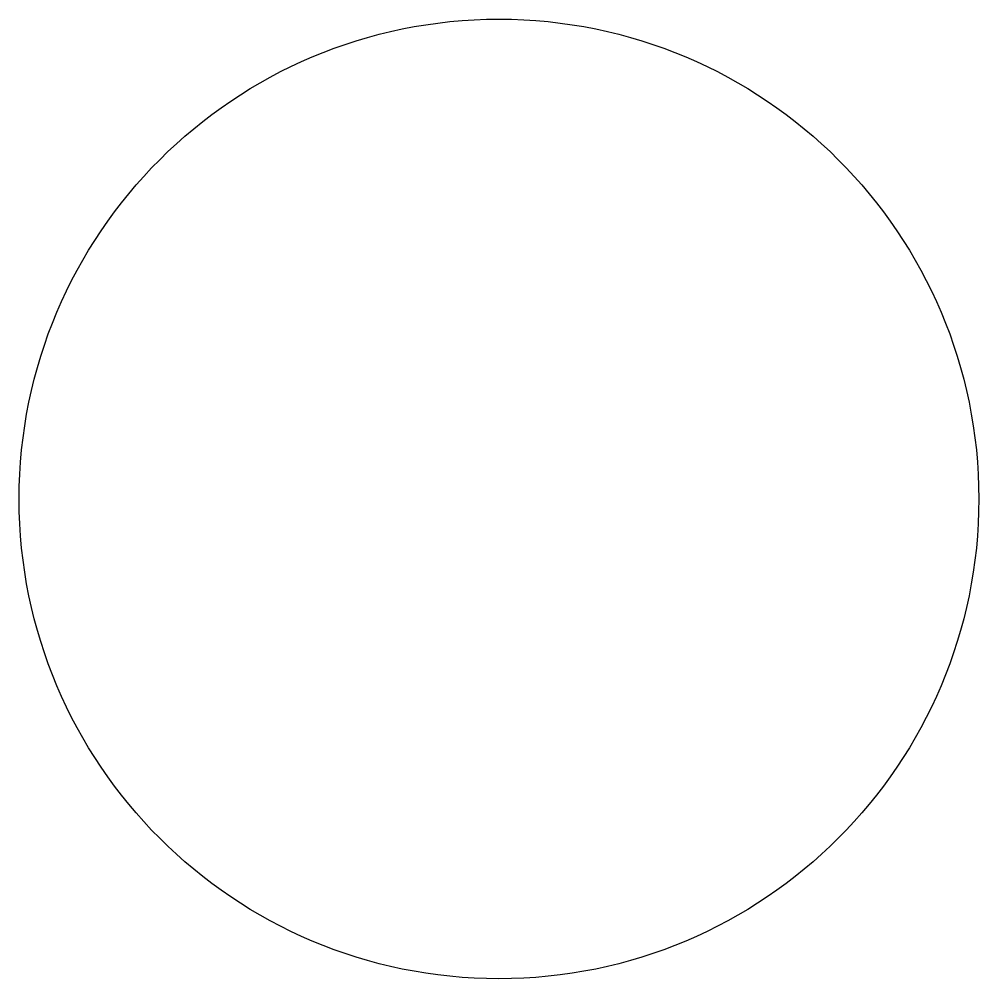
# Model space of a CAD drawing. Header units: inches. Extents: x 0.372 to 0.512, y 6.562 to 6.702.
import ezdxf

# ---------------------------------------------------------------- set-up
doc = ezdxf.new("R2010")
doc.units = ezdxf.units.IN
doc.header["$MEASUREMENT"] = 0
doc.layers.add('SYMS', color=7, linetype='Continuous')
doc.styles.add('WD', font='romans.shx')

# ---------------------------------------------------------------- blocks, each defined once
blk = doc.blocks.new('HT0_02')
blk.add_circle((0, 0), 0.06988)
at = {"style": 'WD', "flags": 1}
for tag, p in [('X2TERM01', (0, 0.06988)), ('X4TERM01', (-0.06988, 0)), ('X1TERM01', (0.06988, 0)), ('X8TERM01', (0, -0.06988))]:
    blk.add_attdef(tag, p, '', height=0.01, dxfattribs=at)

msp = doc.modelspace()

# ---------------------------------------------------------------- block references
at = {"layer": 'SYMS'}
msp.add_blockref('HT0_02', (0.44185, 6.63176), dxfattribs=at)

doc.saveas('drawing.dxf')
